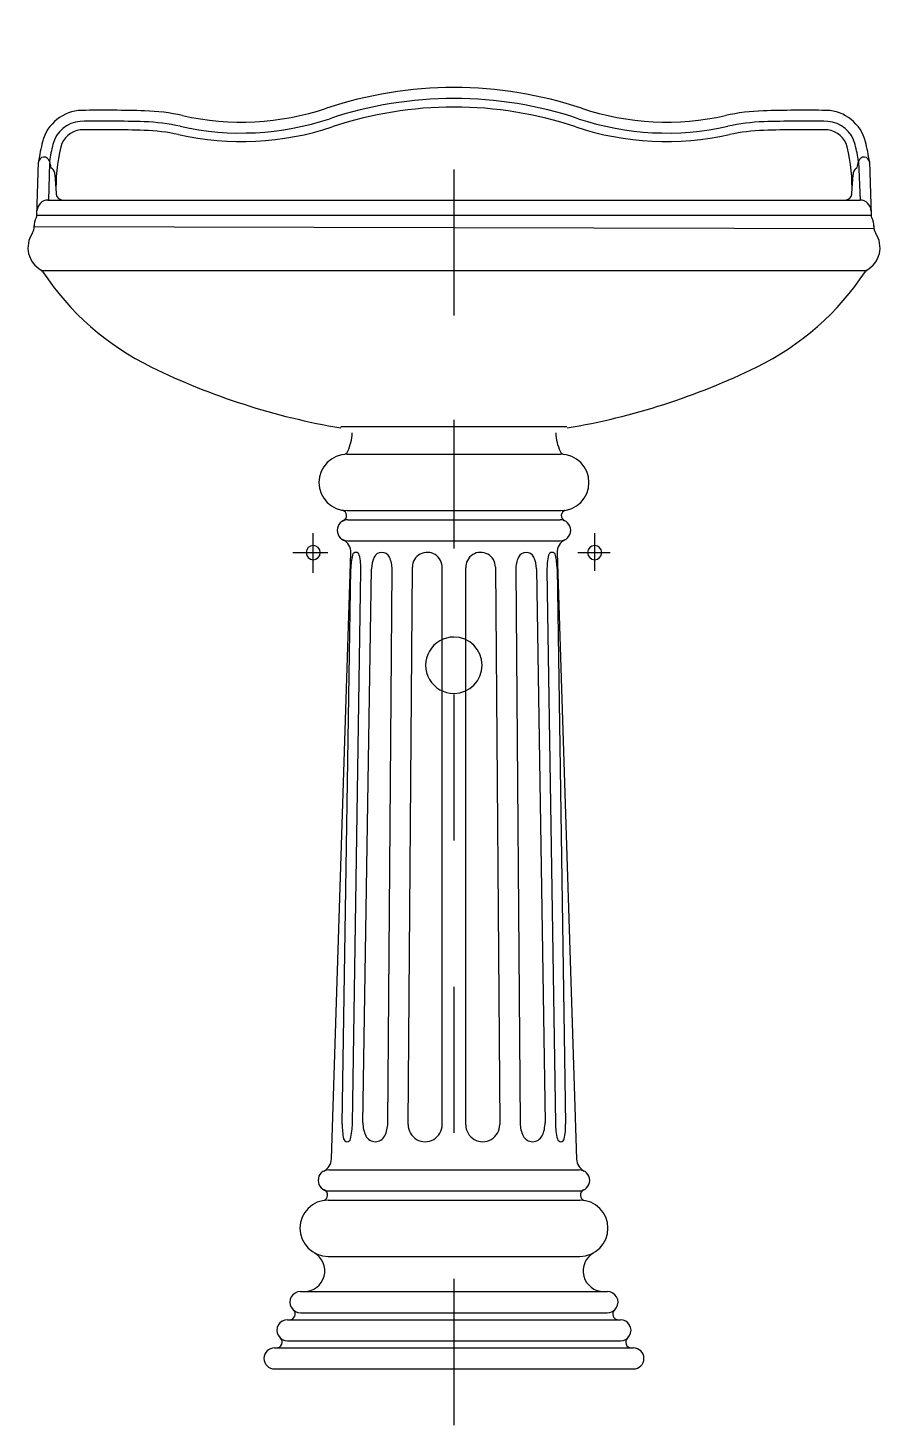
# Model space of a CAD drawing. Extents: x -705.021 to -704.437, y 682.734 to 683.69.
import ezdxf

# ---------------------------------------------------------------- set-up
doc = ezdxf.new("R2010")
doc.units = 0
doc.header["$LTSCALE"] = 0.269712
doc.header["$MEASUREMENT"] = 0
doc.linetypes.add('AXES', pattern=[0.54, 0.3, -0.08, 0.08, -0.08])
doc.linetypes.add('CONTINU', pattern=[0])
doc.layers.get('0').update_dxf_attribs({"linetype": 'CONTINUOUS'})
doc.layers.add('DECA_EIXOS', color=5, linetype='AXES')

msp = doc.modelspace()

# ---------------------------------------------------------------- linework, layer by layer
at = {"linetype": 'CONTINU'}
for points in [[(-704.72883, 683.64945, 0.080599), (-704.81623, 683.63526)], [(-704.6415, 683.63526, 0.080571), (-704.72883, 683.64945)], [(-704.98366, 683.63379, 0.337183), (-705.01048, 683.61236)], [(-704.94064, 683.63351, 0.011704), (-704.98366, 683.63379)], [(-704.91464, 683.63025, 0.047551), (-704.94064, 683.63351)], [(-704.91464, 683.63025, 0.136306), (-704.81623, 683.63526)], [(-704.72883, 683.64195, 0.080624), (-704.81396, 683.62814)], [(-704.72883, 683.63609, 0.080625), (-704.81219, 683.62256)], [(-704.64376, 683.62814, 0.080571), (-704.72883, 683.64195)], [(-704.64554, 683.62256, 0.080571), (-704.72883, 683.63609)], [(-704.6415, 683.63526, 0.136465), (-704.54297, 683.63027)], [(-704.51709, 683.63351, 0.047551), (-704.54297, 683.63027)], [(-704.47406, 683.63379, 0.011704), (-704.51709, 683.63351)], [(-704.44724, 683.61236, 0.337174), (-704.47406, 683.63379)], [(-704.98472, 683.62628, 0.325158), (-705.00343, 683.61044)], [(-704.94085, 683.62602, 0.012067), (-704.98472, 683.62628)], [(-704.9162, 683.62292, 0.047551), (-704.94085, 683.62602)], [(-704.9162, 683.62292, 0.136306), (-704.81396, 683.62814)], [(-704.64376, 683.62814, 0.136306), (-704.54152, 683.62292)], [(-704.51687, 683.62602, 0.047551), (-704.54152, 683.62292)], [(-704.473, 683.62628, 0.012023), (-704.51687, 683.62602)], [(-704.45429, 683.61044, 0.325111), (-704.473, 683.62628)], [(-704.98472, 683.62042, 0.31643), (-704.99796, 683.60877)], [(-704.94102, 683.62016, 0.012051), (-704.98472, 683.62042)], [(-704.91742, 683.6172, 0.047551), (-704.94102, 683.62016)], [(-704.91742, 683.6172, 0.136306), (-704.81219, 683.62256)], [(-704.64554, 683.62256, 0.136307), (-704.5403, 683.6172)], [(-704.5167, 683.62016, 0.04755), (-704.5403, 683.6172)], [(-704.473, 683.62042, 0.012051), (-704.5167, 683.62016)], [(-704.45977, 683.60877, 0.31667), (-704.473, 683.62042)], [(-705.01048, 683.61236, 0.02788), (-705.01322, 683.59881)], [(-705.00343, 683.61044, 0.025341), (-705.00582, 683.59889)], [(-704.99796, 683.60877, 0.072156), (-705.00119, 683.57646)], [(-704.45653, 683.57646, 0.072158), (-704.45977, 683.60877)], [(-704.45188, 683.5989, 0.025341), (-704.45429, 683.61044)], [(-704.44451, 683.59881, 0.02788), (-704.44724, 683.61236)], [(-705.00582, 683.59889, 0.874525), (-705.01329, 683.59829)], [(-705.00508, 683.59566, 0.173898), (-705.00416, 683.59417)], [(-704.45356, 683.59417, 0.17391), (-704.45264, 683.59566)], [(-704.44443, 683.5983, 0.873889), (-704.45188, 683.5989)], [(-705.00198, 683.58993, 0.214234), (-705.00416, 683.59417)], [(-704.45356, 683.59417, 0.214395), (-704.45574, 683.58993)], [(-705.00119, 683.57646, 0.367525), (-704.99654, 683.57246)], [(-704.46117, 683.57246, 0.366528), (-704.45653, 683.57646)], [(-705.00678, 683.57246, 0.405654), (-705.01426, 683.5652)], [(-704.44346, 683.5652, 0.40565), (-704.45094, 683.57246)], [(-705.01477, 683.56029, 0.158187), (-705.01625, 683.5543)], [(-705.01477, 683.56029, 0.161048), (-705.01435, 683.56207)], [(-704.44337, 683.56207, 0.161037), (-704.44294, 683.56027)], [(-704.44147, 683.5543, 0.157747), (-704.44294, 683.56027)], [(-705.01751, 683.54964, 0.438547), (-705.01154, 683.52455)], [(-705.01751, 683.54964, 0.154815), (-705.01627, 683.5549)], [(-704.44619, 683.52455, 0.438419), (-704.44021, 683.54964)], [(-704.44145, 683.5549, 0.154836), (-704.44021, 683.54964)], [(-705.01053, 683.52363, 0.121554), (-705.01154, 683.52455)], [(-705.01053, 683.52363, 0.133571), (-704.93589, 683.45811)], [(-704.52183, 683.45811, 0.13379), (-704.44719, 683.52363)], [(-704.44619, 683.52455, 0.12158), (-704.44719, 683.52363)], [(-704.93589, 683.45811, 0.071616), (-704.80629, 683.41647)], [(-704.6515, 683.41646, 0.071652), (-704.52183, 683.45811)], [(-704.80155, 683.40053, 0.096386), (-704.79857, 683.41303)], [(-704.65922, 683.41303, 0.096386), (-704.65623, 683.4005)], [(-704.80202, 683.39844, 1), (-704.80202, 683.35991)], [(-704.80456, 683.39828, 0.260702), (-704.80155, 683.40053)], [(-704.65623, 683.4005, 0.25951), (-704.65322, 683.39827)], [(-704.65577, 683.35991, 1), (-704.65577, 683.39844)], [(-704.80463, 683.35299, 0.685406), (-704.80509, 683.36016)], [(-704.65271, 683.36016, 0.686295), (-704.65315, 683.35298)], [(-704.8016, 683.35365, 1), (-704.8016, 683.3392)], [(-704.65619, 683.3392, 1), (-704.65619, 683.35365)], [(-704.79949, 683.33103, 0.293451), (-704.80483, 683.33997)], [(-704.65297, 683.33996, 0.293165), (-704.6583, 683.33103)], [(-704.82522, 683.33597, 1), (-704.82522, 683.32634)], [(-704.82522, 683.32634, 1), (-704.82522, 683.33597)], [(-704.79838, 683.32948, 0.053437), (-704.79951, 683.32033)], [(-704.79369, 683.32948, 0.794226), (-704.79838, 683.32948)], [(-704.79257, 683.31901, 0.060963), (-704.79369, 683.32948)], [(-704.78352, 683.32804, 0.105782), (-704.78533, 683.32018)], [(-704.77307, 683.32802, 0.637487), (-704.78352, 683.32804)], [(-704.77126, 683.31972, 0.111707), (-704.77307, 683.32802)], [(-704.73698, 683.32065, 1.022371), (-704.75732, 683.32125)], [(-704.70047, 683.32125, 1.022372), (-704.72081, 683.32065)], [(-704.68473, 683.32801, 0.111479), (-704.68654, 683.31972)], [(-704.67427, 683.32803, 0.63749), (-704.68473, 683.32801)], [(-704.67246, 683.32018, 0.105706), (-704.67427, 683.32803)], [(-704.66409, 683.32951, 0.061097), (-704.66522, 683.31901)], [(-704.65941, 683.32948, 0.794208), (-704.66409, 683.32951)], [(-704.65829, 683.32033, 0.053382), (-704.65941, 683.32948)], [(-704.63257, 683.33597, 1), (-704.63257, 683.32634)], [(-704.63257, 683.32634, 1), (-704.63257, 683.33597)], [(-704.7289, 683.27336, 1.008082), (-704.72883, 683.23483)], [(-704.72883, 683.23483, 1), (-704.7289, 683.27336)], [(-704.80533, 682.94003, 0.052571), (-704.80442, 682.92997)], [(-704.79972, 682.92987, 0.055794), (-704.79836, 682.9405)], [(-704.79123, 682.94098, 0.121296), (-704.78919, 682.93204)], [(-704.77627, 682.932, 0.117074), (-704.7742, 682.94066)], [(-704.76022, 682.93975, 1.006058), (-704.73696, 682.93971)], [(-704.72083, 682.93967, 1.00413), (-704.69757, 682.93975)], [(-704.68359, 682.94053, 0.115382), (-704.68152, 682.932)], [(-704.66862, 682.932, 0.1233), (-704.66656, 682.94113)], [(-704.65943, 682.9405, 0.055794), (-704.65807, 682.92987)], [(-704.65337, 682.92997, 0.052572), (-704.65246, 682.94003)], [(-704.80442, 682.92997, 0.805574), (-704.79972, 682.92987)], [(-704.78919, 682.93204, 0.617887), (-704.77627, 682.932)], [(-704.68152, 682.932, 0.615529), (-704.66862, 682.932)], [(-704.65807, 682.92987, 0.80926), (-704.65337, 682.92997)], [(-704.81799, 682.90793, 0.272067), (-704.81281, 682.9162)], [(-704.64498, 682.91616, 0.270583), (-704.63981, 682.90794)], [(-704.81462, 682.90876, 1), (-704.81462, 682.89431)], [(-704.64317, 682.89431, 1), (-704.64317, 682.90876)], [(-704.81505, 682.88805, 1), (-704.81505, 682.84952)], [(-704.81811, 682.88781, 0.686458), (-704.81766, 682.89499)], [(-704.64275, 682.84952, 1), (-704.64275, 682.88805)], [(-704.64014, 682.89498, 0.685417), (-704.63968, 682.88781)], [(-704.8315, 682.82544, 0.771096), (-704.82452, 682.85201)], [(-704.63324, 682.85203, 0.772042), (-704.62629, 682.82544)], [(-704.83398, 682.82544, 1.016168), (-704.83374, 682.811)], [(-704.62405, 682.811, 1.016147), (-704.62382, 682.82544)], [(-704.84144, 682.80618, 0.685096), (-704.83884, 682.81288)], [(-704.61895, 682.81288, 0.685037), (-704.61635, 682.80618)], [(-704.84286, 682.80618, 1.003434), (-704.84281, 682.79173)], [(-704.61498, 682.79173, 1.003416), (-704.61493, 682.80618)], [(-704.85032, 682.78691, 0.685097), (-704.84772, 682.79361)], [(-704.61006, 682.79362, 0.686282), (-704.60747, 682.78691)], [(-704.85174, 682.78691, 1), (-704.85174, 682.77246)], [(-704.60605, 682.77246, 1), (-704.60605, 682.78691)]]:
    msp.add_lwpolyline(points, format="xyb", dxfattribs=at)
for points in [[(-705.01435, 683.56207), (-705.01329, 683.59829)], [(-705.00629, 683.57245), (-705.00555, 683.59769)], [(-705.00582, 683.59889), (-705.00508, 683.59566)], [(-704.45264, 683.59566), (-704.45188, 683.5989)], [(-704.45188, 683.5989), (-704.45094, 683.57246)], [(-704.44451, 683.59881), (-704.44337, 683.56207)], [(-705.00198, 683.58993), (-705.00125, 683.577)], [(-704.45647, 683.577), (-704.45574, 683.58993)], [(-705.00678, 683.57246), (-704.45094, 683.57246)], [(-705.01435, 683.56207), (-704.44337, 683.56207)], [(-705.01625, 683.5543), (-704.44138, 683.55292)], [(-705.01095, 683.52413), (-704.44677, 683.52413)], [(-704.80623, 683.41743), (-704.65156, 683.41743)], [(-704.80202, 683.39844), (-704.65577, 683.39844)], [(-704.80202, 683.35991), (-704.65577, 683.35991)], [(-704.8016, 683.35365), (-704.65619, 683.35365)], [(-704.8016, 683.3392), (-704.65619, 683.3392)], [(-704.81281, 682.9162), (-704.79949, 683.33103)], [(-704.6583, 683.33103), (-704.64498, 682.91616)], [(-704.80533, 682.94003), (-704.79951, 683.32033)], [(-704.79836, 682.9405), (-704.79257, 683.31901)], [(-704.79123, 682.94098), (-704.78533, 683.32018)], [(-704.7742, 682.94066), (-704.77126, 683.31972)], [(-704.76022, 682.93975), (-704.75732, 683.32125)], [(-704.73696, 682.93971), (-704.73698, 683.32065)], [(-704.72083, 682.93967), (-704.72081, 683.32065)], [(-704.70047, 683.32125), (-704.69757, 682.93975)], [(-704.68654, 683.31972), (-704.68359, 682.94053)], [(-704.67246, 683.32018), (-704.66656, 682.94113)], [(-704.66522, 683.31901), (-704.65943, 682.9405)], [(-704.65829, 683.32033), (-704.65246, 682.94003)], [(-704.81462, 682.90876), (-704.64317, 682.90876)], [(-704.81505, 682.88805), (-704.64275, 682.88805)], [(-704.81462, 682.89431), (-704.64317, 682.89431)], [(-704.81505, 682.84952), (-704.64275, 682.84952)], [(-704.83398, 682.82544), (-704.62382, 682.82544)], [(-704.83374, 682.811), (-704.62405, 682.811)], [(-704.84286, 682.80618), (-704.61493, 682.80618)], [(-704.85174, 682.78691), (-704.60605, 682.78691)], [(-704.84281, 682.79173), (-704.61498, 682.79173)], [(-704.85174, 682.77246), (-704.60605, 682.77246)]]:
    msp.add_lwpolyline(points, dxfattribs=at)
at = {"layer": 'DECA_EIXOS'}
for points in [[(-704.72883, 683.49337), (-704.72883, 683.69024)], [(-704.72883, 682.73409), (-704.72883, 683.42204)], [(-704.82522, 683.31726), (-704.82522, 683.34448)], [(-704.63257, 683.31873), (-704.63257, 683.34448)], [(-704.83921, 683.33115), (-704.81533, 683.33115)], [(-704.64411, 683.33115), (-704.62204, 683.33115)]]:
    msp.add_lwpolyline(points, dxfattribs=at)

doc.saveas('drawing.dxf')
